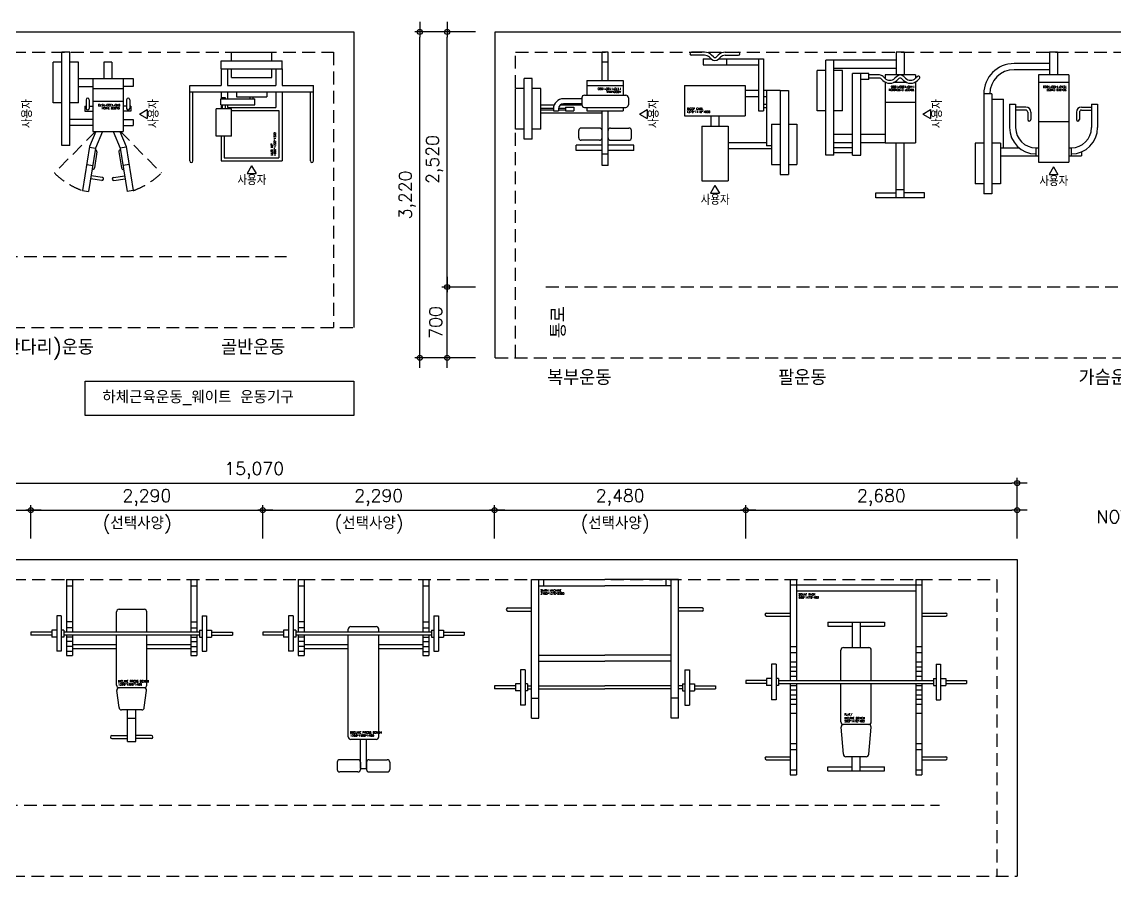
# Model space of a CAD drawing. Extents: x 0 to 37052, y -446 to 27700.
# Drawn here: x 15489 to 26288, y 12679 to 21121 of the extents above; entities that cross this region are included whole.
import ezdxf
from ezdxf.enums import TextEntityAlignment as Align

# ---------------------------------------------------------------- set-up
doc = ezdxf.new("R2010")
doc.units = 0
doc.header["$LTSCALE"] = 20
doc.header["$MEASUREMENT"] = 0
doc.linetypes.add('HIDDEN', pattern=[9.525, 6.35, -3.175])
doc.layers.get('0').update_dxf_attribs({"linetype": 'CONTINUOUS'})
doc.layers.get('DEFPOINTS').update_dxf_attribs({"linetype": 'CONTINUOUS'})
for name, color, linetype in [('1CONTINUOUS', 1, 'CONTINUOUS'), ('1HIDDEN', 1, 'HIDDEN'), ('2CONTINUOUS', 2, 'CONTINUOUS'), ('2HIDDEN', 2, 'HIDDEN'), ('3CONTINUOUS', 3, 'CONTINUOUS'), ('3TEXT', 3, 'CONTINUOUS'), ('4ele', 4, 'CONTINUOUS')]:
    doc.layers.add(name, color=color, linetype=linetype)
doc.styles.add('K_GEN', font='romans.shx', dxfattribs={"bigfont": 'whgtxt.shx'})
doc.styles.add('WHG', font='romans', dxfattribs={"bigfont": 'whgtxt'})
doc.dimstyles.new('STANDARD_WS', dxfattribs={"dimtxt": 2.5, "dimasz": 2.5, "dimexe": 1.25, "dimexo": 0.625, "dimtad": 1, "dimdec": 4, "dimdsep": 46, "dimtxsty": 'Standard', "dimcen": 2.5, "dimadec": 0, "dimazin": 0, "dimtfac": 1, "dimtdec": 4, "dimtmove": 0, "dimatfit": 3, "dimfxl": 0, "dimtolj": 1, "dimtzin": 0, "dimarcsym": 0})

# ---------------------------------------------------------------- blocks, each defined once
blk = doc.blocks.new('_CIDOTB')
at = {"color": 0, "linetype": 'ByBlock'}
blk.add_line((2, 0), (-1, 0), dxfattribs=at)
blk.add_circle((0, 0), 0.5, dxfattribs=at)
blk = doc.blocks.new('*D40')
at = {"layer": '4ele', "lineweight": -2}
for p, q in [((19702, 21021), (19371, 21021)), ((19421, 17851), (19421, 20971)), ((19702, 17801), (19371, 17801))]:
    blk.add_line(p, q, dxfattribs=at)
at = {"layer": 'DEFPOINTS', "color": 0}
for p in [(19421, 21021), (19752, 21021), (19752, 17801)]:
    blk.add_point(p, dxfattribs=at)
at = {"layer": '4ele', "lineweight": -2, "xscale": 50, "yscale": 50, "zscale": 50}
for p, rotation in [((19421, 21021), 90), ((19421, 17801), 270)]:
    blk.add_blockref('_CIDOTB', p, dxfattribs=dict(at, rotation=rotation))
at = {"layer": '4ele', "insert": (19296, 19411), "char_height": 125, "attachment_point": 5, "rotation": 90, "style": 'K_GEN'}
blk.add_mtext('\\A1;3,220', dxfattribs=at)
blk = doc.blocks.new('DIMDOT')
blk.add_line((-2, 0), (2, 0))
blk.add_circle((0, 0), 0.5)
blk = doc.blocks.new('*D43')
at = {"layer": '4ele', "lineweight": -2}
for p, q in [((19970, 21021), (19639, 21021)), ((19689, 18551), (19689, 20971)), ((19970, 18501), (19639, 18501))]:
    blk.add_line(p, q, dxfattribs=at)
at = {"layer": 'DEFPOINTS', "color": 0}
for p in [(19689, 21021), (20020, 21021), (20020, 18501)]:
    blk.add_point(p, dxfattribs=at)
at = {"layer": '4ele', "lineweight": -2, "xscale": 50, "yscale": 50, "zscale": 50}
for p, rotation in [((19689, 21021), 90), ((19689, 18501), 270)]:
    blk.add_blockref('_CIDOTB', p, dxfattribs=dict(at, rotation=rotation))
at = {"layer": '4ele', "insert": (19565, 19761), "char_height": 125, "attachment_point": 5, "rotation": 90, "style": 'K_GEN'}
blk.add_mtext('\\A1;2,520', dxfattribs=at)
blk = doc.blocks.new('*D39')
at = {"layer": '4ele', "lineweight": -2}
for p, q in [((19970, 18501), (19639, 18501)), ((19689, 17851), (19689, 18451)), ((19970, 17801), (19639, 17801))]:
    blk.add_line(p, q, dxfattribs=at)
at = {"layer": 'DEFPOINTS', "color": 0}
for p in [(19689, 18501), (20020, 18501), (20020, 17801)]:
    blk.add_point(p, dxfattribs=at)
at = {"layer": '4ele', "lineweight": -2, "xscale": 50, "yscale": 50, "zscale": 50}
for p, rotation in [((19689, 18501), 90), ((19689, 17801), 270)]:
    blk.add_blockref('_CIDOTB', p, dxfattribs=dict(at, rotation=rotation))
at = {"layer": '4ele', "insert": (19577, 18151), "char_height": 125, "attachment_point": 5, "rotation": 90, "style": 'K_GEN'}
blk.add_mtext('\\A1;700', dxfattribs=at)
blk = doc.blocks.new('*D56')
at = {"layer": '4ele', "lineweight": -2}
for p, q in [((22639, 16015), (22639, 16346)), ((25319, 16015), (25319, 16346)), ((22689, 16296), (25269, 16296))]:
    blk.add_line(p, q, dxfattribs=at)
at = {"layer": 'DEFPOINTS', "color": 0}
for p in [(25319, 16296), (22639, 15965), (25319, 15965)]:
    blk.add_point(p, dxfattribs=at)
at = {"layer": '4ele', "lineweight": -2, "xscale": 50, "yscale": 50, "zscale": 50, "rotation": 180}
blk.add_blockref('_CIDOTB', (22639, 16296), dxfattribs=at)
at = {"layer": '4ele', "lineweight": -2, "xscale": 50, "yscale": 50, "zscale": 50}
blk.add_blockref('_CIDOTB', (25319, 16296), dxfattribs=at)
at = {"layer": '4ele', "insert": (23979, 16420), "char_height": 125, "attachment_point": 5, "style": 'K_GEN'}
blk.add_mtext('\\A1;2,680', dxfattribs=at)
blk = doc.blocks.new('*D52')
at = {"layer": '4ele', "lineweight": -2}
for p, q in [((10249, 16015), (10249, 16346)), ((15579, 16015), (15579, 16346)), ((10299, 16296), (15529, 16296))]:
    blk.add_line(p, q, dxfattribs=at)
at = {"layer": 'DEFPOINTS', "color": 0}
for p in [(15579, 16296), (10249, 15965), (15579, 15965)]:
    blk.add_point(p, dxfattribs=at)
at = {"layer": '4ele', "lineweight": -2, "xscale": 50, "yscale": 50, "zscale": 50, "rotation": 180}
blk.add_blockref('_CIDOTB', (10249, 16296), dxfattribs=at)
at = {"layer": '4ele', "lineweight": -2, "xscale": 50, "yscale": 50, "zscale": 50}
blk.add_blockref('_CIDOTB', (15579, 16296), dxfattribs=at)
at = {"layer": '4ele', "insert": (12914, 16420), "char_height": 125, "attachment_point": 5, "style": 'K_GEN'}
blk.add_mtext('\\A1;5,330', dxfattribs=at)
blk = doc.blocks.new('*D55')
at = {"layer": '4ele', "lineweight": -2}
for p, q in [((15579, 16015), (15579, 16346)), ((17869, 16064), (17869, 16346)), ((15629, 16296), (17819, 16296))]:
    blk.add_line(p, q, dxfattribs=at)
at = {"layer": 'DEFPOINTS', "color": 0}
for p in [(17869, 16296), (17869, 16014), (15579, 15965)]:
    blk.add_point(p, dxfattribs=at)
at = {"layer": '4ele', "lineweight": -2, "xscale": 50, "yscale": 50, "zscale": 50, "rotation": 180}
blk.add_blockref('_CIDOTB', (15579, 16296), dxfattribs=at)
at = {"layer": '4ele', "lineweight": -2, "xscale": 50, "yscale": 50, "zscale": 50}
blk.add_blockref('_CIDOTB', (17869, 16296), dxfattribs=at)
at = {"layer": '4ele', "insert": (16724, 16420), "char_height": 125, "attachment_point": 5, "style": 'K_GEN'}
blk.add_mtext('\\A1;2,290', dxfattribs=at)
blk = doc.blocks.new('*D54')
at = {"layer": '4ele', "lineweight": -2}
for p, q in [((20159, 16015), (20159, 16346)), ((22639, 16015), (22639, 16346)), ((20209, 16296), (22589, 16296))]:
    blk.add_line(p, q, dxfattribs=at)
at = {"layer": 'DEFPOINTS', "color": 0}
for p in [(22639, 16296), (20159, 15965), (22639, 15965)]:
    blk.add_point(p, dxfattribs=at)
at = {"layer": '4ele', "lineweight": -2, "xscale": 50, "yscale": 50, "zscale": 50, "rotation": 180}
blk.add_blockref('_CIDOTB', (20159, 16296), dxfattribs=at)
at = {"layer": '4ele', "lineweight": -2, "xscale": 50, "yscale": 50, "zscale": 50}
blk.add_blockref('_CIDOTB', (22639, 16296), dxfattribs=at)
at = {"layer": '4ele', "insert": (21399, 16420), "char_height": 125, "attachment_point": 5, "style": 'K_GEN'}
blk.add_mtext('\\A1;2,480', dxfattribs=at)
blk = doc.blocks.new('*D51')
at = {"layer": '4ele', "lineweight": -2}
for p, q in [((10249, 16283), (10249, 16614)), ((10299, 16564), (25269, 16564)), ((25319, 16283), (25319, 16614))]:
    blk.add_line(p, q, dxfattribs=at)
at = {"layer": 'DEFPOINTS', "color": 0}
for p in [(25319, 16564), (10249, 16233), (25319, 16233)]:
    blk.add_point(p, dxfattribs=at)
at = {"layer": '4ele', "lineweight": -2, "xscale": 50, "yscale": 50, "zscale": 50, "rotation": 180}
blk.add_blockref('_CIDOTB', (10249, 16564), dxfattribs=at)
at = {"layer": '4ele', "lineweight": -2, "xscale": 50, "yscale": 50, "zscale": 50}
blk.add_blockref('_CIDOTB', (25319, 16564), dxfattribs=at)
at = {"layer": '4ele', "insert": (17784, 16688), "char_height": 125, "attachment_point": 5, "style": 'K_GEN'}
blk.add_mtext('\\A1;15,070', dxfattribs=at)
blk = doc.blocks.new('*D57')
at = {"layer": '4ele', "lineweight": -2}
for p, q in [((17869, 16015), (17869, 16346)), ((20159, 16064), (20159, 16346)), ((17919, 16296), (20109, 16296))]:
    blk.add_line(p, q, dxfattribs=at)
at = {"layer": 'DEFPOINTS', "color": 0}
for p in [(20159, 16296), (20159, 16014), (17869, 15965)]:
    blk.add_point(p, dxfattribs=at)
at = {"layer": '4ele', "lineweight": -2, "xscale": 50, "yscale": 50, "zscale": 50, "rotation": 180}
blk.add_blockref('_CIDOTB', (17869, 16296), dxfattribs=at)
at = {"layer": '4ele', "lineweight": -2, "xscale": 50, "yscale": 50, "zscale": 50}
blk.add_blockref('_CIDOTB', (20159, 16296), dxfattribs=at)
at = {"layer": '4ele', "insert": (19014, 16420), "char_height": 125, "attachment_point": 5, "style": 'K_GEN'}
blk.add_mtext('\\A1;2,290', dxfattribs=at)

msp = doc.modelspace()

# ---------------------------------------------------------------- linework, layer by layer
at = {"layer": '1CONTINUOUS'}
for p, q in [((16650.45, 20210.46), (16725.59, 20253.84)), ((16650.45, 20210.46), (16725.59, 20167.07)), ((16725.59, 20253.84), (16725.59, 20167.07)), ((21589.8, 20210.46), (21664.94, 20253.84)), ((21589.8, 20210.46), (21664.94, 20167.07)), ((21664.94, 20253.84), (21664.94, 20167.07)), ((24389.01, 20210.46), (24464.16, 20253.84)), ((24389.01, 20210.46), (24464.16, 20167.07)), ((24464.16, 20253.84), (24464.16, 20167.07)), ((17758.93, 19698.6), (17715.54, 19623.45)), ((17758.93, 19698.6), (17802.31, 19623.45)), ((25680, 19688.66), (25636.61, 19613.51)), ((25680, 19688.66), (25723.38, 19613.51)), ((17715.54, 19623.45), (17802.31, 19623.45)), ((25636.61, 19613.51), (25723.38, 19613.51)), ((22335, 19503.6), (22291.61, 19428.45)), ((22335, 19503.6), (22378.38, 19428.45)), ((22291.61, 19428.45), (22378.38, 19428.45))]:
    msp.add_line(p, q, dxfattribs=at)
at = {"layer": '1HIDDEN'}
for p, q in [((10448.93, 20821.18), (18568.93, 20821.18)), ((18568.93, 20821.18), (18568.93, 18101.18)), ((20365, 20821.18), (33025, 20821.18)), ((20365, 17801.18), (20365, 20821.18)), ((16215.6, 20037.56), (15810.19, 19628.36)), ((16462.26, 20037.56), (16867.66, 19628.36)), ((10448.93, 15609.09), (25118.93, 15609.09)), ((25118.93, 15609.09), (25118.93, 12679.09))]:
    msp.add_line(p, q, dxfattribs=at)
for start, end in [(225.266997, 250.520291), (289.479709, 314.733003)]:
    msp.add_arc((16338.93, 20162.04), 751.26, start, end, dxfattribs=at)
at = {"layer": '2CONTINUOUS', "color": 6}
for p, q in [((15883.93, 19897.87), (15883.93, 20821.18)), ((15963.93, 20821.18), (15883.93, 20821.18)), ((15963.93, 19897.87), (15963.93, 20821.18)), ((17458.93, 20736.18), (18058.93, 20736.18)), ((17458.93, 20656.18), (17458.93, 20736.18)), ((17558.93, 20821.18), (17958.93, 20821.18)), ((17558.93, 20736.18), (17558.93, 20821.18)), ((17958.93, 20736.18), (17958.93, 20821.18)), ((18058.93, 20656.18), (18058.93, 20736.18)), ((21280, 20821.18), (21220, 20821.18)), ((21220, 20541.5), (21220, 20821.18)), ((21280, 20541.5), (21280, 20821.18)), ((22232.6, 20821.18), (22103.12, 20821.18)), ((22232.6, 20791.18), (22103.12, 20791.18)), ((22219.37, 20756.69), (22296.53, 20756.69)), ((22219.37, 20756.69), (22219.37, 20696.69)), ((22300.19, 20753.14), (22281.34, 20771.43)), ((22321.07, 20774.68), (22302.22, 20792.96)), ((22348.92, 20774.68), (22367.77, 20792.96)), ((22369.81, 20753.14), (22388.66, 20771.43)), ((22373.47, 20756.69), (22815, 20756.69)), ((22437.39, 20821.18), (22566.88, 20821.18)), ((22437.39, 20791.18), (22566.88, 20791.18)), ((22450.63, 20756.69), (22450.63, 20696.69)), ((22765, 20756.69), (22765, 20242.51)), ((22815, 20756.69), (22815, 20242.51)), ((23430, 19803.61), (23430, 20741.18)), ((23510, 20741.18), (23430, 20741.18)), ((23510, 19803.61), (23510, 20741.18)), ((24125, 20741.18), (23510, 20741.18)), ((24205, 20821.18), (24125, 20821.18)), ((24205, 20821.18), (24125, 20821.18)), ((24125, 20821.18), (24125, 20596.18)), ((24205, 20821.18), (24205, 20596.18)), ((25720, 20821.18), (25640, 20821.18)), ((25640, 20821.18), (25640, 20596.18)), ((25720, 20821.18), (25720, 20596.18)), ((15798.93, 20321.18), (15798.93, 20721.18)), ((15883.93, 20721.18), (15798.93, 20721.18)), ((16048.93, 20721.18), (15963.93, 20721.18)), ((16048.93, 20321.18), (16048.93, 20721.18)), ((16298.93, 20721.18), (16298.93, 20561.18)), ((16378.93, 20721.18), (16298.93, 20721.18)), ((16378.93, 20721.18), (16378.93, 20561.18)), ((17458.93, 20656.18), (18058.93, 20656.18)), ((17458.93, 20656.18), (17458.93, 20491.18)), ((17518.93, 20656.18), (17518.93, 20491.18)), ((17558.93, 20571.18), (17558.93, 20656.18)), ((17958.93, 20571.18), (17958.93, 20656.18)), ((17998.93, 20656.18), (17998.93, 20491.18)), ((18058.93, 20656.18), (18058.93, 20491.18)), ((21280, 20721.18), (21220, 20721.18)), ((22219.37, 20696.69), (22765, 20696.69)), ((23345, 20241.18), (23345, 20641.18)), ((23430, 20641.18), (23345, 20641.18)), ((24125, 20661.18), (23510, 20661.18)), ((23595, 20641.18), (23510, 20641.18)), ((23595, 20241.18), (23595, 20641.18)), ((25640, 20708.68), (25290, 20708.68)), ((25640, 20648.68), (25290, 20648.68)), ((16048.93, 20561.18), (16588.93, 20561.18)), ((16188.93, 20561.18), (16188.93, 20037.56)), ((16488.93, 20561.18), (16488.93, 20037.56)), ((16588.93, 20561.18), (16588.93, 20481.18)), ((17558.93, 20571.18), (17958.93, 20571.18)), ((20450, 19961.18), (20450, 20561.18)), ((20530, 20561.18), (20450, 20561.18)), ((20530, 19961.18), (20530, 20561.18)), ((21070, 20541.5), (21430, 20541.5)), ((21070, 20541.5), (21070, 20396.18)), ((21430, 20541.5), (21430, 20396.18)), ((23695, 19803.61), (23695, 20611.18)), ((23855, 20611.18), (23695, 20611.18)), ((23775, 19803.61), (23775, 20611.18)), ((23855, 20551.18), (23775, 20551.18)), ((23855, 20551.18), (23855, 20611.18)), ((23960.21, 20596.18), (23855, 20596.18)), ((23960.21, 20566.18), (23856.45, 20566.18)), ((23974.13, 20560.53), (23992.99, 20542.25)), ((23995.02, 20582.07), (24013.87, 20563.79)), ((24315, 20596.18), (24015, 20596.18)), ((24015, 20596.18), (24015, 20562.72)), ((24015, 20526.1), (24015, 19926.66)), ((24025.5, 20521.18), (24015, 20521.18)), ((24230.29, 20521.18), (24099.71, 20521.18)), ((24130.19, 20582.07), (24111.34, 20563.79)), ((24151.07, 20560.53), (24132.22, 20542.25)), ((24178.92, 20560.53), (24197.77, 20542.25)), ((24199.81, 20582.07), (24218.66, 20563.79)), ((24315, 20521.18), (24304.5, 20521.18)), ((24315, 20596.18), (24315, 20562.72)), ((24315, 20526.1), (24315, 19926.66)), ((24334.98, 20582.07), (24316.13, 20563.79)), ((24355.86, 20560.53), (24337.01, 20542.25)), ((25530, 20596.18), (25530, 19736.24)), ((25830, 20596.18), (25530, 20596.18)), ((25830, 20521.18), (25530, 20521.18)), ((25830, 20596.18), (25830, 19736.24)), ((16048.93, 20481.18), (16188.93, 20481.18)), ((16188.93, 20461.18), (16488.93, 20461.18)), ((16588.93, 20481.18), (16488.93, 20481.18)), ((17148.93, 19746.18), (17148.93, 20491.18)), ((17148.93, 20491.18), (17458.93, 20491.18)), ((17148.93, 20431.18), (18368.93, 20431.18)), ((17178.93, 19746.18), (17178.93, 20431.18)), ((17458.93, 20431.18), (17458.93, 20359.56)), ((17518.93, 20491.18), (17998.93, 20491.18)), ((17518.93, 20431.18), (17518.93, 20359.56)), ((17608.93, 20431.18), (17608.93, 20381.18)), ((17908.93, 20431.18), (17908.93, 20381.18)), ((17998.93, 20431.18), (17998.93, 20276.18)), ((18058.93, 20491.18), (18368.93, 20491.18)), ((18058.93, 20431.18), (18058.93, 19746.18)), ((18338.93, 19746.18), (18338.93, 20431.18)), ((18368.93, 19746.18), (18368.93, 20491.18)), ((20450, 20461.18), (20365, 20461.18)), ((20365, 20061.18), (20365, 20461.18)), ((20615, 20461.18), (20530, 20461.18)), ((20615, 20061.18), (20615, 20461.18)), ((21070, 20491.5), (21430, 20491.5)), ((22035, 20491.18), (22635, 20491.18)), ((22035, 20491.18), (22035, 20191.18)), ((22635, 20491.18), (22635, 20191.18)), ((22765, 20441.3), (22635, 20441.3)), ((22845, 20441.3), (22815, 20441.3)), ((22980, 20441.3), (22845, 20441.3)), ((22845, 20441.3), (22845, 19896.62)), ((22980, 20441.3), (22980, 19611.18)), ((22980, 20441.3), (23060, 20441.3)), ((23060, 20441.3), (23060, 19611.18)), ((15883.93, 20321.18), (15798.93, 20321.18)), ((16048.93, 20321.18), (15963.93, 20321.18)), ((16123.69, 20352.14), (16123.69, 20265.81)), ((16153.69, 20352.14), (16153.69, 20265.81)), ((16188.93, 20337.56), (16488.93, 20337.56)), ((16524.16, 20352.14), (16524.16, 20265.81)), ((16554.16, 20352.14), (16554.16, 20265.81)), ((17453.81, 20359.56), (17788.93, 20359.56)), ((17453.81, 20299.56), (17453.81, 20359.56)), ((17468.81, 20373.82), (17468.81, 20359.56)), ((17468.81, 20373.82), (17498.81, 20373.82)), ((17498.81, 20373.82), (17498.81, 20359.56)), ((17608.93, 20381.18), (17908.93, 20381.18)), ((17743.93, 20359.56), (17743.93, 20381.18)), ((17773.93, 20359.56), (17773.93, 20381.18)), ((17788.93, 20299.56), (17788.93, 20359.56)), ((20615, 20301.18), (20748.35, 20301.18)), ((20810, 20301.18), (21020, 20301.18)), ((21020, 20361.18), (20840, 20361.18)), ((21020, 20311.18), (20840, 20311.18)), ((21020, 20371.18), (21020, 20301.18)), ((21045, 20396.18), (21455, 20396.18)), ((21480, 20371.18), (21480, 20301.18)), ((22765, 20381.3), (22635, 20381.3)), ((22845, 20381.3), (22815, 20381.3)), ((22815, 20306.3), (22845, 20306.3)), ((24015, 20326.66), (24315, 20326.66)), ((24990, 20408.68), (24990, 19421.18)), ((25070, 20408.68), (24990, 20408.68)), ((25070, 20408.68), (25070, 19421.18)), ((25070, 20356.97), (25183.74, 20356.97)), ((25183.74, 19876.24), (25183.74, 20356.97)), ((25245, 20308.71), (25305, 20308.71)), ((25245, 20308.71), (25245, 20076.24)), ((25305, 20308.71), (25305, 20076.24)), ((26055, 20308.71), (26055, 20076.24)), ((26055, 20308.71), (26115, 20308.71)), ((26115, 20308.71), (26115, 20076.24)), ((16112.71, 20287.56), (16123.69, 20287.56)), ((16112.71, 20287.56), (16112.71, 20237.56)), ((16112.71, 20237.56), (16188.93, 20237.56)), ((16153.69, 20287.56), (16188.93, 20287.56)), ((16524.16, 20287.56), (16488.93, 20287.56)), ((16565.15, 20237.56), (16488.93, 20237.56)), ((16565.15, 20287.56), (16554.16, 20287.56)), ((16565.15, 20287.56), (16565.15, 20237.56)), ((17558.81, 20261.18), (17408.81, 20261.18)), ((17408.81, 19991.18), (17408.81, 20261.18)), ((17453.81, 20299.56), (17788.93, 20299.56)), ((17458.93, 20299.56), (17458.93, 20261.18)), ((17468.81, 20299.56), (17468.81, 20261.18)), ((17498.81, 20299.56), (17498.81, 20261.18)), ((17518.93, 20299.56), (17518.93, 20276.18)), ((17518.93, 20276.18), (17998.93, 20276.18)), ((17558.81, 19991.18), (17558.81, 20261.18)), ((17558.81, 20246.18), (18028.93, 20246.18)), ((18028.93, 20246.18), (18028.93, 19776.18)), ((20615, 20268.17), (20740, 20268.17)), ((20615, 20253.17), (20740, 20253.17)), ((20615, 20221.18), (21220, 20221.18)), ((20740, 20261.18), (20740, 20241.29)), ((20740, 20241.29), (20790, 20241.29)), ((20790, 20268.17), (20860, 20268.17)), ((20790, 20261.18), (20790, 20241.29)), ((20790, 20253.17), (20860, 20253.17)), ((20860, 20277.63), (20860, 20242.63)), ((20860, 20277.63), (20940, 20277.63)), ((20860, 20242.63), (20940, 20242.63)), ((20940, 20277.63), (20940, 20242.63)), ((21045, 20276.18), (21455, 20276.18)), ((21070, 20276.18), (21070, 20241.5)), ((21070, 20241.5), (21430, 20241.5)), ((21220, 19701.18), (21220, 20241.5)), ((21280, 19701.18), (21280, 20241.5)), ((21430, 20276.18), (21430, 20241.5)), ((22765, 20242.51), (22815, 20242.51)), ((22815, 20276.3), (22845, 20276.3)), ((23430, 20241.18), (23345, 20241.18)), ((23595, 20241.18), (23510, 20241.18)), ((25405, 20278.71), (25305, 20278.71)), ((25405, 20248.71), (25305, 20248.71)), ((25425, 20228.71), (25425, 20156)), ((25455, 20228.71), (25455, 20156)), ((25905, 20228.71), (25905, 20156)), ((25935, 20228.71), (25935, 20156)), ((25955, 20278.71), (26055, 20278.71)), ((25955, 20248.71), (26055, 20248.71)), ((16188.93, 20156.76), (15963.93, 20156.76)), ((16188.93, 20096.76), (15963.93, 20096.76)), ((16488.93, 20156.76), (16588.93, 20156.76)), ((16488.93, 20096.76), (16588.93, 20096.76)), ((16588.93, 20156.76), (16588.93, 20096.76)), ((22035, 20191.18), (22635, 20191.18)), ((22205, 20091.18), (22205, 19551.18)), ((22205, 20091.18), (22465, 20091.18)), ((22295, 20191.18), (22295, 20091.18)), ((22375, 20191.18), (22375, 20091.18)), ((22465, 20091.18), (22465, 19551.18)), ((22895, 20111.18), (22980, 20111.18)), ((22895, 20111.18), (22895, 19711.18)), ((23060, 20111.18), (23145, 20111.18)), ((23145, 20111.18), (23145, 19711.18)), ((25530, 20136.24), (25830, 20136.24)), ((16221.02, 20037.56), (16158.05, 19888.93)), ((16188.93, 20037.56), (16488.93, 20037.56)), ((16286.18, 20037.56), (16216.14, 19872.25)), ((16391.67, 20037.56), (16461.71, 19872.25)), ((16456.83, 20037.56), (16519.8, 19888.93)), ((17558.81, 19991.18), (17408.81, 19991.18)), ((17458.93, 19991.18), (17458.93, 19746.18)), ((17488.93, 19991.18), (17488.93, 19776.18)), ((20450, 20061.18), (20365, 20061.18)), ((20615, 20061.18), (20530, 20061.18)), ((20990, 19976.18), (20990, 20046.18)), ((21195, 20071.18), (21015, 20071.18)), ((21220, 19976.18), (21220, 20046.18)), ((21280, 19976.18), (21280, 20046.18)), ((21305, 20071.18), (21485, 20071.18)), ((21510, 19976.18), (21510, 20046.18)), ((23695, 20006.66), (23510, 20006.66)), ((24015, 20006.66), (23775, 20006.66)), ((15963.93, 19897.87), (15883.93, 19897.87)), ((16158.05, 19888.93), (16088.4, 19453.79)), ((16216.14, 19872.25), (16147.65, 19444.31)), ((16156.9, 19881.73), (16216.14, 19872.25)), ((16520.96, 19881.73), (16461.71, 19872.25)), ((16461.71, 19872.25), (16530.2, 19444.31)), ((16519.8, 19888.93), (16589.45, 19453.79)), ((20530, 19961.18), (20450, 19961.18)), ((21220, 19901.18), (20965, 19901.18)), ((20965, 19851.18), (20965, 19901.18)), ((21195, 19951.18), (21015, 19951.18)), ((21535, 19901.18), (21280, 19901.18)), ((21305, 19951.18), (21485, 19951.18)), ((21535, 19851.18), (21535, 19901.18)), ((22845, 19926.62), (22465, 19926.62)), ((22895, 19896.62), (22845, 19896.62)), ((23695, 19926.66), (23510, 19926.66)), ((23695, 19876.66), (23510, 19876.66)), ((24015, 19926.66), (23775, 19926.66)), ((24015, 19926.66), (24315, 19926.66)), ((24125, 19381.18), (24125, 19926.66)), ((24205, 19381.18), (24205, 19926.66)), ((24905, 19921.18), (24905, 19521.18)), ((24990, 19921.18), (24905, 19921.18)), ((25155, 19921.18), (25070, 19921.18)), ((25155, 19921.18), (25155, 19521.18)), ((25155, 19876.24), (25338.87, 19876.24)), ((25505, 19876.24), (25530, 19876.24)), ((25505, 19876.24), (25505, 19796.24)), ((25830, 19876.24), (25855, 19876.24)), ((25855, 19876.24), (25855, 19796.24)), ((16230.56, 19835.76), (16205.27, 19677.77)), ((16447.3, 19835.76), (16472.58, 19677.77)), ((17488.93, 19776.18), (18028.93, 19776.18)), ((21220, 19851.18), (20965, 19851.18)), ((21280, 19813.83), (21220, 19813.83)), ((21535, 19851.18), (21280, 19851.18)), ((22895, 19866.62), (22465, 19866.62)), ((23510, 19803.61), (23430, 19803.61)), ((23695, 19826.66), (23510, 19826.66)), ((23695, 19803.61), (23775, 19803.61)), ((25155, 19796.24), (25530, 19796.24)), ((25830, 19796.24), (25955, 19796.24)), ((25955, 19836.24), (25955, 19796.24)), ((16129.83, 19712.64), (16189.08, 19703.15)), ((16548.02, 19712.64), (16488.77, 19703.15)), ((17458.93, 19746.18), (18058.93, 19746.18)), ((21280, 19701.18), (21220, 19701.18)), ((22895, 19711.18), (22980, 19711.18)), ((23060, 19711.18), (23145, 19711.18)), ((25530, 19736.24), (25830, 19736.24)), ((16279.57, 19553.04), (16167.91, 19570.91)), ((16284.31, 19582.66), (16172.65, 19600.53)), ((16393.54, 19582.66), (16505.2, 19600.53)), ((16398.28, 19553.04), (16509.94, 19570.91)), ((22205, 19551.18), (22465, 19551.18)), ((22980, 19611.18), (23060, 19611.18)), ((16088.4, 19453.79), (16147.65, 19444.31)), ((16589.45, 19453.79), (16530.2, 19444.31)), ((24205, 19461.18), (24125, 19461.18)), ((24990, 19521.18), (24905, 19521.18)), ((25155, 19521.18), (25070, 19521.18)), ((23925, 19431.18), (24125, 19431.18)), ((23925, 19381.18), (23925, 19431.18)), ((24405, 19381.18), (23925, 19381.18)), ((24405, 19431.18), (24205, 19431.18)), ((24405, 19381.18), (24405, 19431.18)), ((25070, 19421.18), (24990, 19421.18)), ((15928.93, 15609.09), (15928.93, 15090.75)), ((15928.93, 15609.09), (15988.93, 15609.09)), ((15988.93, 15609.09), (15988.93, 15090.75)), ((17158.93, 15609.09), (17158.93, 15090.75)), ((17158.93, 15609.09), (17218.93, 15609.09)), ((17218.93, 15609.09), (17218.93, 15090.75)), ((18218.93, 15609.09), (18218.93, 15090.75)), ((18218.93, 15609.09), (18278.93, 15609.09)), ((18278.93, 15609.09), (18278.93, 15090.75)), ((19448.93, 15609.09), (19448.93, 15090.75)), ((19448.93, 15609.09), (19508.93, 15609.09)), ((19508.93, 15609.09), (19508.93, 15090.75)), ((20524.35, 15609.09), (21248.93, 15609.09)), ((20524.35, 14239.09), (20524.35, 15609.09)), ((20594.35, 14239.09), (20594.35, 15609.09)), ((20644.35, 15549.09), (20644.35, 15609.09)), ((21973.5, 15609.09), (21248.93, 15609.09)), ((21853.5, 15549.09), (21853.5, 15609.09)), ((21903.5, 14239.09), (21903.5, 15609.09)), ((21973.5, 14239.09), (21973.5, 15609.09)), ((23078.93, 15609.09), (23078.93, 14612.94)), ((23078.93, 15609.09), (23138.93, 15609.09)), ((23078.93, 15559.09), (24378.93, 15559.09)), ((23138.93, 15609.09), (23138.93, 14612.94)), ((24318.93, 15609.09), (24318.93, 14612.94)), ((24318.93, 15609.09), (24378.93, 15609.09)), ((24378.93, 15609.09), (24378.93, 14612.94)), ((15928.93, 15549.09), (15988.93, 15549.09)), ((17158.93, 15549.09), (17218.93, 15549.09)), ((18218.93, 15549.09), (18278.93, 15549.09)), ((19448.93, 15549.09), (19508.93, 15549.09)), ((20594.35, 15549.09), (21248.93, 15549.09)), ((21903.5, 15549.09), (21248.93, 15549.09)), ((23138.93, 15499.09), (24318.93, 15499.09)), ((15833.93, 15250.75), (15833.93, 14900.75)), ((15878.93, 15250.75), (15833.93, 15250.75)), ((15878.93, 15250.75), (15878.93, 14900.75)), ((16423.93, 15090.75), (16423.93, 15291.35)), ((16448.93, 15316.35), (16698.93, 15316.35)), ((16723.93, 15090.75), (16723.93, 15291.35)), ((17268.93, 15250.75), (17268.93, 14900.75)), ((17268.93, 15250.75), (17313.93, 15250.75)), ((17313.93, 15250.75), (17313.93, 14900.75)), ((18123.93, 15250.75), (18123.93, 14900.75)), ((18168.93, 15250.75), (18123.93, 15250.75)), ((18168.93, 15250.75), (18168.93, 14900.75)), ((19558.93, 15250.75), (19558.93, 14900.75)), ((19558.93, 15250.75), (19603.93, 15250.75)), ((19603.93, 15250.75), (19603.93, 14900.75)), ((20289.35, 15329.09), (20524.35, 15329.09)), ((20289.35, 15299.09), (20524.35, 15299.09)), ((22208.5, 15329.09), (21973.5, 15329.09)), ((22208.5, 15299.09), (21973.5, 15299.09)), ((22843.93, 15279.09), (23078.93, 15279.09)), ((22843.93, 15249.09), (23078.93, 15249.09)), ((24378.93, 15279.09), (24613.93, 15279.09)), ((24378.93, 15249.09), (24613.93, 15249.09)), ((15988.93, 15192.4), (15928.93, 15192.4)), ((15988.93, 15132.4), (15928.93, 15132.4)), ((17158.93, 15192.4), (17218.93, 15192.4)), ((17158.93, 15132.4), (17218.93, 15132.4)), ((18278.93, 15192.4), (18218.93, 15192.4)), ((18278.93, 15132.4), (18218.93, 15132.4)), ((18713.93, 15090.75), (18713.93, 15120.54)), ((18738.93, 15145.54), (18988.93, 15145.54)), ((19013.93, 15090.75), (19013.93, 15120.54)), ((19448.93, 15192.4), (19508.93, 15192.4)), ((19448.93, 15132.4), (19508.93, 15132.4)), ((23448.93, 15188.54), (24008.93, 15188.54)), ((23448.93, 15188.54), (23448.93, 15148.54)), ((23448.93, 15148.54), (23688.93, 15148.54)), ((23688.93, 15188.54), (23688.93, 14938.54)), ((23768.93, 15188.54), (23768.93, 14938.54)), ((23768.93, 15148.54), (24008.93, 15148.54)), ((24008.93, 15188.54), (24008.93, 15148.54)), ((15783.93, 15090.75), (15578.93, 15090.75)), ((15578.93, 15090.75), (15578.93, 15060.75)), ((15783.93, 15060.75), (15578.93, 15060.75)), ((15833.93, 15110.75), (15783.93, 15110.75)), ((15783.93, 15110.75), (15783.93, 15040.75)), ((15833.93, 15040.75), (15783.93, 15040.75)), ((15903.93, 15110.75), (15878.93, 15110.75)), ((15903.93, 15040.75), (15878.93, 15040.75)), ((15903.93, 15110.75), (15903.93, 15040.75)), ((17243.93, 15090.75), (15903.93, 15090.75)), ((17243.93, 15060.75), (15903.93, 15060.75)), ((15928.93, 15060.75), (15928.93, 14859.09)), ((15988.93, 15040.75), (15928.93, 15040.75)), ((15988.93, 15060.75), (15988.93, 14859.09)), ((16423.93, 14566.54), (16423.93, 15060.75)), ((16723.93, 14566.54), (16723.93, 15060.75)), ((17158.93, 15060.75), (17158.93, 14859.09)), ((17158.93, 15040.75), (17218.93, 15040.75)), ((17218.93, 15060.75), (17218.93, 14859.09)), ((17243.93, 15110.75), (17268.93, 15110.75)), ((17243.93, 15110.75), (17243.93, 15040.75)), ((17243.93, 15040.75), (17268.93, 15040.75)), ((17313.93, 15110.75), (17363.93, 15110.75)), ((17313.93, 15040.75), (17363.93, 15040.75)), ((17363.93, 15110.75), (17363.93, 15040.75)), ((17363.93, 15090.75), (17568.93, 15090.75)), ((17363.93, 15060.75), (17568.93, 15060.75)), ((17568.93, 15090.75), (17568.93, 15060.75)), ((18073.93, 15090.75), (17868.93, 15090.75)), ((17868.93, 15090.75), (17868.93, 15060.75)), ((18073.93, 15060.75), (17868.93, 15060.75)), ((18123.93, 15110.75), (18073.93, 15110.75)), ((18073.93, 15110.75), (18073.93, 15040.75)), ((18123.93, 15040.75), (18073.93, 15040.75)), ((18193.93, 15110.75), (18168.93, 15110.75)), ((18193.93, 15040.75), (18168.93, 15040.75)), ((18193.93, 15110.75), (18193.93, 15040.75)), ((19533.93, 15090.75), (18193.93, 15090.75)), ((19533.93, 15060.75), (18193.93, 15060.75)), ((18218.93, 15060.75), (18218.93, 14859.09)), ((18278.93, 15040.75), (18218.93, 15040.75)), ((18278.93, 15060.75), (18278.93, 14859.09)), ((18713.93, 14054.76), (18713.93, 15060.75)), ((19013.93, 14054.76), (19013.93, 15060.75)), ((19448.93, 15060.75), (19448.93, 14859.09)), ((19448.93, 15040.75), (19508.93, 15040.75)), ((19508.93, 15060.75), (19508.93, 14859.09)), ((19533.93, 15110.75), (19558.93, 15110.75)), ((19533.93, 15110.75), (19533.93, 15040.75)), ((19533.93, 15040.75), (19558.93, 15040.75)), ((19603.93, 15110.75), (19653.93, 15110.75)), ((19603.93, 15040.75), (19653.93, 15040.75)), ((19653.93, 15110.75), (19653.93, 15040.75)), ((19653.93, 15090.75), (19858.93, 15090.75)), ((19653.93, 15060.75), (19858.93, 15060.75)), ((19858.93, 15090.75), (19858.93, 15060.75)), ((15988.93, 14999.09), (15928.93, 14999.09)), ((15988.93, 14949.09), (15928.93, 14949.09)), ((15988.93, 14968.66), (16423.93, 14968.66)), ((15988.93, 14928.66), (16423.93, 14928.66)), ((16723.93, 14968.66), (17158.93, 14968.66)), ((16723.93, 14928.66), (17158.93, 14928.66)), ((17158.93, 14999.09), (17218.93, 14999.09)), ((17158.93, 14949.09), (17218.93, 14949.09)), ((18278.93, 14999.09), (18218.93, 14999.09)), ((18278.93, 14949.09), (18218.93, 14949.09)), ((18278.93, 14968.66), (18713.93, 14968.66)), ((18278.93, 14928.66), (18713.93, 14928.66)), ((19013.93, 14968.66), (19448.93, 14968.66)), ((19013.93, 14928.66), (19448.93, 14928.66)), ((19448.93, 14999.09), (19508.93, 14999.09)), ((19448.93, 14949.09), (19508.93, 14949.09)), ((23078.93, 14949.09), (23138.93, 14949.09)), ((23578.93, 14612.94), (23578.93, 14913.54)), ((23603.93, 14938.54), (23853.93, 14938.54)), ((23878.93, 14612.94), (23878.93, 14913.54)), ((24318.93, 14949.09), (24378.93, 14949.09)), ((15878.93, 14900.75), (15833.93, 14900.75)), ((15988.93, 14899.09), (15928.93, 14899.09)), ((15928.93, 14859.09), (15988.93, 14859.09)), ((17158.93, 14899.09), (17218.93, 14899.09)), ((17158.93, 14859.09), (17218.93, 14859.09)), ((17268.93, 14900.75), (17313.93, 14900.75)), ((18168.93, 14900.75), (18123.93, 14900.75)), ((18278.93, 14899.09), (18218.93, 14899.09)), ((18218.93, 14859.09), (18278.93, 14859.09)), ((19448.93, 14899.09), (19508.93, 14899.09)), ((19448.93, 14859.09), (19508.93, 14859.09)), ((19558.93, 14900.75), (19603.93, 14900.75)), ((20594.35, 14863.97), (21248.93, 14863.97)), ((20594.35, 14803.97), (21248.93, 14803.97)), ((21903.5, 14863.97), (21248.93, 14863.97)), ((21903.5, 14803.97), (21248.93, 14803.97)), ((23078.93, 14889.09), (23138.93, 14889.09)), ((23078.93, 14796.24), (23138.93, 14796.24)), ((24318.93, 14889.09), (24378.93, 14889.09)), ((24318.93, 14796.24), (24378.93, 14796.24)), ((20413.93, 14719.09), (20413.93, 14369.09)), ((20458.93, 14719.09), (20413.93, 14719.09)), ((20458.93, 14719.09), (20458.93, 14369.09)), ((22038.93, 14719.09), (22083.93, 14719.09)), ((22038.93, 14719.09), (22038.93, 14369.09)), ((22083.93, 14719.09), (22083.93, 14369.09)), ((22893.93, 14772.94), (22893.93, 14422.94)), ((22938.93, 14772.94), (22893.93, 14772.94)), ((22938.93, 14772.94), (22938.93, 14422.94)), ((23078.93, 14746.24), (23138.93, 14746.24)), ((23078.93, 14704.59), (23138.93, 14704.59)), ((24318.93, 14746.24), (24378.93, 14746.24)), ((24318.93, 14704.59), (24378.93, 14704.59)), ((24518.93, 14772.94), (24518.93, 14422.94)), ((24518.93, 14772.94), (24563.93, 14772.94)), ((24563.93, 14772.94), (24563.93, 14422.94)), ((20363.93, 14579.09), (20363.93, 14509.09)), ((20413.93, 14579.09), (20363.93, 14579.09)), ((20483.93, 14579.09), (20458.93, 14579.09)), ((20483.93, 14579.09), (20483.93, 14509.09)), ((22013.93, 14579.09), (22038.93, 14579.09)), ((22013.93, 14579.09), (22013.93, 14509.09)), ((22083.93, 14579.09), (22133.93, 14579.09)), ((22133.93, 14579.09), (22133.93, 14509.09)), ((22843.93, 14612.94), (22638.93, 14612.94)), ((22638.93, 14612.94), (22638.93, 14582.94)), ((22843.93, 14582.94), (22638.93, 14582.94)), ((22893.93, 14632.94), (22843.93, 14632.94)), ((22843.93, 14632.94), (22843.93, 14562.94)), ((22963.93, 14632.94), (22938.93, 14632.94)), ((22963.93, 14632.94), (22963.93, 14562.94)), ((22963.93, 14612.94), (24493.93, 14612.94)), ((22963.93, 14582.94), (24493.93, 14582.94)), ((23078.93, 14654.59), (23138.93, 14654.59)), ((23078.93, 14582.94), (23078.93, 13679.09)), ((23138.93, 14582.94), (23138.93, 13679.09)), ((23578.93, 14203.54), (23578.93, 14582.94)), ((23878.93, 14203.54), (23878.93, 14582.94)), ((24318.93, 14654.59), (24378.93, 14654.59)), ((24318.93, 14582.94), (24318.93, 13679.09)), ((24378.93, 14582.94), (24378.93, 13679.09)), ((24493.93, 14632.94), (24518.93, 14632.94)), ((24493.93, 14632.94), (24493.93, 14562.94)), ((24563.94, 14632.94), (24613.93, 14632.94)), ((24613.93, 14632.94), (24613.93, 14562.94)), ((24613.93, 14612.94), (24818.93, 14612.94)), ((24613.93, 14582.94), (24818.93, 14582.94)), ((24818.93, 14612.94), (24818.93, 14582.94)), ((16448.93, 14346.54), (16426.4, 14514.28)), ((16696.55, 14541.54), (16451.3, 14541.54)), ((16698.93, 14346.54), (16721.45, 14514.28)), ((20363.93, 14559.09), (20158.93, 14559.09)), ((20158.93, 14559.09), (20158.93, 14529.09)), ((20363.93, 14529.09), (20158.93, 14529.09)), ((20413.93, 14509.09), (20363.93, 14509.09)), ((20483.93, 14509.09), (20458.93, 14509.09)), ((20483.93, 14559.09), (20524.35, 14559.09)), ((20483.93, 14529.09), (20524.35, 14529.09)), ((20594.35, 14559.09), (21248.93, 14559.09)), ((20594.35, 14529.09), (21248.93, 14529.09)), ((21903.5, 14559.09), (21248.93, 14559.09)), ((21903.5, 14529.09), (21248.93, 14529.09)), ((22013.93, 14559.09), (21973.5, 14559.09)), ((22013.93, 14529.09), (21973.5, 14529.09)), ((22013.93, 14509.09), (22038.93, 14509.09)), ((22083.93, 14509.09), (22133.93, 14509.09)), ((22133.93, 14559.09), (22338.93, 14559.09)), ((22133.93, 14529.09), (22338.93, 14529.09)), ((22338.93, 14559.09), (22338.93, 14529.09)), ((22893.93, 14562.94), (22843.93, 14562.94)), ((22963.93, 14562.94), (22938.93, 14562.94)), ((23078.93, 14562.94), (23138.93, 14562.94)), ((23078.93, 14521.29), (23138.93, 14521.29)), ((23078.93, 14471.29), (23138.93, 14471.29)), ((24318.93, 14562.94), (24378.93, 14562.94)), ((24318.93, 14521.29), (24378.93, 14521.29)), ((24318.93, 14471.29), (24378.93, 14471.29)), ((24493.93, 14562.94), (24518.93, 14562.94)), ((24563.94, 14562.94), (24613.93, 14562.94)), ((20458.93, 14369.09), (20413.93, 14369.09)), ((20524.35, 14439.09), (20594.35, 14439.09)), ((21973.5, 14439.09), (21903.5, 14439.09)), ((22038.93, 14369.09), (22083.93, 14369.09)), ((22938.93, 14422.94), (22893.93, 14422.94)), ((23078.93, 14429.64), (23138.93, 14429.64)), ((23078.93, 14379.64), (23138.93, 14379.64)), ((24318.93, 14429.64), (24378.93, 14429.64)), ((24318.93, 14379.64), (24378.93, 14379.64)), ((24518.93, 14422.94), (24563.93, 14422.94)), ((16673.93, 14321.54), (16473.93, 14321.54)), ((16533.93, 14009.09), (16533.93, 14321.54)), ((16613.93, 14009.09), (16613.93, 14321.54)), ((23078.93, 14289.09), (23138.93, 14289.09)), ((24318.93, 14289.09), (24378.93, 14289.09)), ((16613.93, 14236.52), (16533.93, 14236.52)), ((20524.35, 14239.09), (20594.35, 14239.09)), ((21973.5, 14239.09), (21903.5, 14239.09)), ((23603.93, 13883.54), (23581.4, 14151.28)), ((23851.55, 14178.54), (23606.3, 14178.54)), ((23853.93, 13883.54), (23876.45, 14151.28)), ((16378.93, 14069.09), (16533.93, 14069.09)), ((16378.93, 14039.09), (16533.93, 14039.09)), ((16768.93, 14069.09), (16613.93, 14069.09)), ((16768.93, 14039.09), (16613.93, 14039.09)), ((16533.93, 14009.09), (16613.93, 14009.09)), ((18988.93, 14029.76), (18738.93, 14029.76)), ((18833.93, 13743.25), (18833.93, 14029.76)), ((18893.93, 13743.25), (18893.93, 14029.76)), ((23078.93, 13989.09), (23138.93, 13989.09)), ((24318.93, 13989.09), (24378.93, 13989.09)), ((18808.93, 13829.09), (18628.93, 13829.09)), ((18918.93, 13829.09), (19098.93, 13829.09)), ((22843.93, 13859.09), (23078.93, 13859.09)), ((22843.93, 13829.09), (23078.93, 13829.09)), ((23078.93, 13929.09), (23138.93, 13929.09)), ((23828.93, 13858.54), (23628.93, 13858.54)), ((23688.93, 13718.54), (23688.93, 13858.54)), ((23768.93, 13718.54), (23768.93, 13858.54)), ((24318.93, 13929.09), (24378.93, 13929.09)), ((24378.93, 13859.09), (24613.93, 13859.09)), ((24378.93, 13829.09), (24613.93, 13829.09)), ((18603.93, 13804.09), (18603.93, 13734.09)), ((18833.93, 13804.09), (18833.93, 13734.09)), ((18833.93, 13743.25), (18893.93, 13743.25)), ((18893.93, 13804.09), (18893.93, 13734.09)), ((19123.93, 13804.09), (19123.93, 13734.09)), ((23078.93, 13729.09), (23138.93, 13729.09)), ((23448.93, 13718.54), (23448.93, 13758.54)), ((23448.93, 13758.54), (23688.93, 13758.54)), ((23448.93, 13718.54), (24008.93, 13718.54)), ((23768.93, 13758.54), (24008.93, 13758.54)), ((24008.93, 13718.54), (24008.93, 13758.54)), ((24318.93, 13729.09), (24378.93, 13729.09)), ((18808.93, 13709.09), (18628.93, 13709.09)), ((18918.93, 13709.09), (19098.93, 13709.09)), ((23078.93, 13679.09), (23138.93, 13679.09)), ((24318.93, 13679.09), (24378.93, 13679.09))]:
    msp.add_line(p, q, dxfattribs=at)
msp.add_lwpolyline([(16114.63, 17570.72), (18768.93, 17570.72), (18768.93, 17232.38), (16114.63, 17232.38)], close=True, dxfattribs=at)
for centre, radius, start, end in [((22103.12, 20806.18), 15, 90, 270), ((22232.6, 20721.18), 100, 45.877899, 90), ((22232.6, 20721.18), 70, 45.877899, 90), ((22335, 20789.04), 50, 225.877899, 314.122101), ((22335, 20789.04), 20, 225.877899, 314.122101), ((22437.39, 20721.18), 100, 90, 134.122101), ((22437.39, 20721.18), 70, 90, 134.122101), ((22566.88, 20806.18), 15, 270, 90), ((25290, 20408.68), 300, 90, 180), ((25290, 20408.68), 240, 90, 180), ((23960.21, 20546.18), 50, 45.877899, 90), ((23960.21, 20546.18), 20, 45.877899, 90), ((24062.6, 20614.04), 100, 225.877899, 270), ((24062.6, 20614.04), 70, 225.877899, 270), ((24062.6, 20614.04), 70, 270, 314.122101), ((24062.6, 20614.04), 100, 270, 314.122101), ((24165, 20546.18), 50, 45.877899, 134.122101), ((24165, 20546.18), 20, 45.877899, 134.122101), ((24267.39, 20614.04), 100, 225.877899, 270), ((24267.39, 20614.04), 70, 225.877899, 270), ((24267.39, 20614.04), 70, 270, 314.122101), ((24267.39, 20614.04), 100, 270, 314.122101), ((24345.42, 20571.3), 15, 314.122101, 134.122101), ((16138.69, 20352.14), 15, 0, 180), ((16539.16, 20352.14), 15, 0, 180), ((20840, 20261.18), 100, 90, 180), ((20840, 20261.18), 50, 90, 180), ((21045, 20371.18), 25, 90, 180), ((21045, 20301.18), 25, 180, 270), ((21455, 20371.18), 25, 0, 90), ((21455, 20301.18), 25, 270, 0), ((16138.69, 20265.81), 15, 180, 0), ((16539.16, 20265.81), 15, 180, 0), ((25405, 20228.71), 50, 0, 90), ((25405, 20228.71), 20, 0, 90), ((25955, 20228.71), 50, 90, 180), ((25955, 20228.71), 20, 90, 180), ((25440, 20156), 15, 180, 0), ((25920, 20156), 15, 180, 0), ((21015, 20046.18), 25, 90, 180), ((21195, 20046.18), 25, 0, 90), ((21305, 20046.18), 25, 90, 180), ((21485, 20046.18), 25, 0, 90), ((25505, 20076.24), 260, 180, 270), ((25505, 20076.24), 200, 180, 270), ((25855, 20076.24), 260, 270, 0), ((25855, 20076.24), 200, 270, 0), ((21015, 19976.18), 25, 180, 270), ((21195, 19976.18), 25, 270, 0), ((21305, 19976.18), 25, 180, 270), ((21485, 19976.18), 25, 270, 0), ((16210.81, 19838.92), 20, 350.906527, 80.906527), ((16467.04, 19838.92), 20, 99.093473, 189.093473), ((16185.52, 19680.93), 20, 260.906527, 350.906527), ((16492.33, 19680.93), 20, 189.093473, 279.093473), ((17163.93, 19746.18), 15, 180, 0), ((18353.93, 19746.18), 15, 180, 0), ((16281.94, 19567.85), 15, 260.906527, 80.906527), ((16395.91, 19567.85), 15, 99.093473, 279.093473), ((16448.93, 15291.35), 25, 90, 180), ((16698.93, 15291.35), 25, 360, 90), ((20289.35, 15314.09), 15, 90, 270), ((22208.5, 15314.09), 15, 270, 90), ((22843.93, 15264.09), 15, 90, 270), ((24613.93, 15264.09), 15, 270, 90), ((18738.93, 15120.54), 25, 90, 180), ((18988.93, 15120.54), 25, 0, 90), ((23603.93, 14913.54), 25, 90, 180), ((23853.93, 14913.54), 25, 360, 90), ((16448.93, 14566.54), 25, 180, 270), ((16451.3, 14516.54), 25, 90, 185.194429), ((16696.55, 14516.54), 25, 354.805571, 90), ((16698.93, 14566.54), 25, 270, 360), ((16473.93, 14346.54), 25, 180, 270), ((16673.93, 14346.54), 25, 270, 0), ((23603.93, 14203.54), 25, 180, 270), ((23606.3, 14153.54), 25, 90, 185.194429), ((23851.55, 14153.54), 25, 354.805571, 90), ((23853.93, 14203.54), 25, 270, 0), ((16378.93, 14054.09), 15, 90, 270), ((16768.93, 14054.09), 15, 270, 90), ((18738.93, 14054.76), 25, 180, 270), ((18988.93, 14054.76), 25, 270, 0), ((18628.93, 13804.09), 25, 90, 180), ((18808.93, 13804.09), 25, 0, 90), ((18918.93, 13804.09), 25, 90, 180), ((19098.93, 13804.09), 25, 0, 90), ((22843.93, 13844.09), 15, 90, 270), ((23628.93, 13883.54), 25, 180, 270), ((23828.93, 13883.54), 25, 270, 0), ((24613.93, 13844.09), 15, 270, 90), ((18628.93, 13734.09), 25, 180, 270), ((18808.93, 13734.09), 25, 270, 0), ((18918.93, 13734.09), 25, 180, 270), ((19098.93, 13734.09), 25, 270, 360)]:
    msp.add_arc(centre, radius, start, end, dxfattribs=at)
at = {"layer": '2HIDDEN', "color": 9}
for p, q in [((10748.38, 18801.18), (18102.94, 18801.18)), ((20664.45, 18501.18), (32674.88, 18501.18)), ((10248.93, 18101.18), (18768.93, 18101.18)), ((20165, 17801.18), (33225, 17801.18)), ((10748.38, 13379.09), (24552.94, 13379.09)), ((10248.93, 12679.09), (25318.93, 12679.09))]:
    msp.add_line(p, q, dxfattribs=at)
at = {"layer": '3CONTINUOUS'}
for p, q in [((10248.93, 21021.18), (18768.93, 21021.18)), ((18768.93, 21021.18), (18768.93, 18101.18)), ((20165, 21021.18), (33225, 21021.18)), ((20165, 17801.18), (20165, 21021.18)), ((10248.93, 15809.09), (25318.93, 15809.09)), ((25318.93, 15809.09), (25318.93, 12679.09))]:
    msp.add_line(p, q, dxfattribs=at)

# ---------------------------------------------------------------- texts
at = {"layer": '1CONTINUOUS', "linetype": 'Continuous', "style": 'K_GEN'}
for p in [(15589.27, 20214.27), (16839.27, 20214.27), (21778.61, 20214.27), (24577.83, 20214.27)]:
    msp.add_text('사용자', height=90, rotation=90, dxfattribs=at).set_placement(p, align=Align.CENTER)
for p in [(17761.3, 19508.82), (25682.37, 19498.88), (22337.37, 19313.82)]:
    msp.add_text('사용자', height=90, dxfattribs=at).set_placement(p, align=Align.CENTER)
at = {"layer": '3TEXT', "color": 3, "linetype": 'Continuous', "style": 'K_GEN'}
msp.add_text('통로', height=150, rotation=90, dxfattribs=at).set_placement((20863.61, 17993.79))
for s, height, p in [('다리(안다리)운동', 150, (14910.18, 17831.54)), ('골반운동', 150, (17456.9, 17831.54)), ('복부운동', 150, (20677.65, 17531.54)), ('팔운동', 150, (22960.04, 17531.54)), ('가슴운동', 150, (25926.77, 17531.54)), ('하체근육운동_웨이트 운동기구', 125, (16284.16, 17350.73)), ('NOTE) 1) 준비운동/정리운동_근육이완 운동기구', 125, (26103.44, 16168.77))]:
    msp.add_text(s, height=height, dxfattribs=at).set_placement(p)
at = {"layer": '4ele', "style": 'K_GEN'}
for p in [(16288.45, 16106.22), (18578.45, 16106.22), (21008.66, 16106.22)]:
    msp.add_text('(선택사양)', height=125, dxfattribs=at).set_placement(p)
at = {"layer": 'DEFPOINTS', "style": 'WHG'}
for s, rotation, p in [('1170*1120*1520', 180, (21410.35, 20469.26)), ('ABDOMINAL', 180, (21405.38, 20439.26)), ('TRICEP EXTENSION', 180, (24302.31, 20459.65)), ('1440*1060*1600', 180, (24307.28, 20489.65)), ('1210*1400*1600', 180, (25810.35, 20489.65)), ('SEATED CHEST', 180, (25805.38, 20459.65)), ('940*1320*1570', 180, (16460.37, 20307.84)), ('OUTER THIGH', 180, (16455.4, 20277.84)), ('1090*1220*1520', 90, (17997.4, 19795.82)), ('MUTI HIP', 90, (17967.4, 19800.79))]:
    msp.add_text(s, height=20, rotation=rotation, dxfattribs=at).set_placement(p)
for s, p in [('1270*1110*1600', (22054.64, 20222.7)), ('BICEP CURL', (22059.62, 20252.7)), ('SMITH MACHINE', (20612.66, 15491.95)), ('2180*1370*2260', (20614.19, 15461.95)), ('SQUAT RACK', (23160.25, 15453.64)), ('560*1470*480', (23161.77, 15423.64)), ('INCLINE PRESS BENCH', (16440.45, 14594.3)), ('1290*1600*1400', (16441.98, 14564.3)), ('FLAT/', (23613.03, 14265.45)), ('INCLINE BENCH', (23613.03, 14231.3)), ('560*1470*480', (23614.56, 14201.3)), ('DECLINE PRESS BENCH', (18732.23, 14087.5)), ('1290*1900*1400', (18733.76, 14057.5))]:
    msp.add_text(s, height=20, dxfattribs=at).set_placement(p)

# ---------------------------------------------------------------- dimensions: what is measured, and where the dimension line sits
at = {"layer": '4ele'}
for base, p1, p2, angle, picture, middle in [((19420.8, 21021.18), (19751.89, 17801.18), (19751.89, 21021.18), 90, '*D40', (19296.4, 19411.18)), ((19689.02, 21021.18), (20020.11, 18501.18), (20020.11, 21021.18), 90, '*D43', (19564.62, 19761.18)), ((19689.02, 18501.18), (20020.11, 17801.18), (20020.11, 18501.18), 90, '*D39', (19576.52, 18151.18)), ((25318.93, 16563.87), (10248.93, 16232.78), (25318.93, 16232.78), 360, '*D51', (17783.93, 16688.27)), ((15578.93, 16295.65), (10248.93, 15964.56), (15578.93, 15964.56), 360, '*D52', (12913.93, 16420.05)), ((17868.93, 16295.65), (15578.93, 15964.56), (17868.93, 16014.1), 360, '*D55', (16723.93, 16420.05)), ((20158.93, 16295.65), (17868.93, 15964.56), (20158.93, 16014.1), 360, '*D57', (19013.93, 16420.05)), ((22638.93, 16295.65), (20158.93, 15964.56), (22638.93, 15964.56), 360, '*D54', (21398.93, 16420.05)), ((25318.93, 16295.65), (22638.93, 15964.56), (25318.93, 15964.56), 360, '*D56', (23978.93, 16420.05))]:
    dim = msp.add_linear_dim(base=base, p1=p1, p2=p2, angle=angle, dimstyle='STANDARD_WS', override={"dimscale": 50, "dimasz": 1, "dimexe": 1, "dimexo": 1, "dimgap": 1, "dimdec": 1, "dimlunit": 6, "dimtxsty": 'K_GEN', "dimblk": 'DIMDOT', "dimblk1": '_CIDOTB', "dimblk2": '_CIDOTB', "dimsah": 1, "dimcen": 1, "dimdle": 1.5, "dimclrd": 256, "dimclre": 256, "dimclrt": 256, "dimtix": 1, "dimtmove": 2, "dimtvp": 1}, dxfattribs=at)
    dim.commit()
    dim.dimension.update_dxf_attribs({"geometry": picture, "text_midpoint": middle})

doc.saveas('drawing.dxf')
